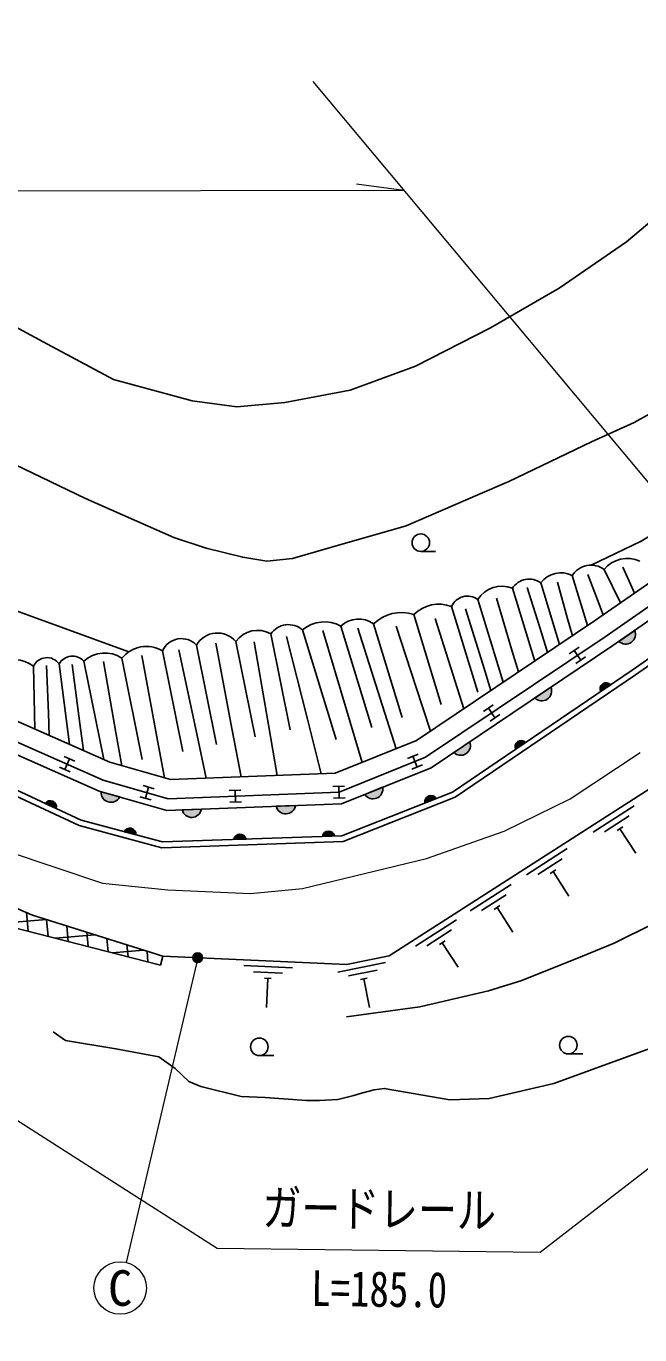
# Model space of a CAD drawing. Units: millimetres at full size, sheet at 1:1000; details may follow other scales. Extents: x 40000 to 680000, y 20000 to 380000.
# Drawn here: x 209706 to 241237, y 242336 to 309632 of the extents above; entities that cross this region are included whole.
import ezdxf
from ezdxf.enums import TextEntityAlignment as Align

# ---------------------------------------------------------------- set-up
doc = ezdxf.new("R2010")
doc.units = ezdxf.units.MM
doc.header["$LTSCALE"] = 1000
doc.linetypes.add('CHAIN', pattern=[18.5, 12, -1.5, 3.5, -1.5])
doc.linetypes.add('DASHED', pattern=[7.5, 6, -1.5])
for name, color, linetype, lineweight in [('M-BGD', 7, 'Continuous', 25), ('M-BMK', 2, 'CHAIN', 13), ('M-STR-HTXT', 7, 'Continuous', 13), ('M-STR-STRC', 7, 'Continuous', 25)]:
    doc.layers.add(name, color=color, linetype=linetype, lineweight=lineweight)
doc.styles.add('ＭＳ ゴシック', font='')
doc.styles.get('ＭＳ ゴシック').set_extended_font_data('MS Gothic')

msp = doc.modelspace()

# ---------------------------------------------------------------- hatches: boundary and pattern name
at = {"layer": 'M-BGD'}
for points in [[(240975, 278561, -0.82183), (240161, 277996)], [(236664, 275637, -0.82183), (235841, 275084)], [(239741, 275768), (239223, 275416, -0.84072)], [(232498, 272836, -0.82183), (231675, 272283)], [(235371, 272798), (234853, 272446, -0.84072)], [(214506, 269994, -0.82183), (213554, 270267)], [(228022, 270496, -0.82183), (227103, 270126)], [(230780, 269916), (230198, 269686, -0.84072)], [(211248, 269401), (210680, 269665, -0.84072)], [(218709, 269369, -0.82183), (217719, 269331)], [(223542, 269554, -0.82183), (222552, 269516)], [(215342, 268047), (214737, 268210, -0.84072)], [(220380, 267808), (221005, 267830, 0.84072)], [(225552, 267989), (224926, 267967, -0.84072)]]:
    msp.add_hatch(color=256, dxfattribs=at).paths.add_polyline_path(points)
at = {"layer": 'M-STR-STRC'}
msp.add_hatch(color=256, dxfattribs=at).paths.add_polyline_path([(218306, 261600, -0.41421), (218390, 261943, -0.41421), (218733, 261859, -1)])

# ---------------------------------------------------------------- linework, layer by layer
at = {"layer": 'M-BGD'}
for p, q in [((229981, 282621), (230731, 282621)), ((237759, 281375), (238546, 278805)), ((238573, 281438), (239066, 280136)), ((239403, 281699), (240246, 279977)), ((240359, 281807), (240683, 281091)), ((234689, 280730), (235836, 276982)), ((235453, 280771), (236178, 278429)), ((236146, 281007), (237115, 277842)), ((237007, 281033), (237512, 279218)), ((232910, 280151), (234214, 275892)), ((233869, 280219), (234669, 277538)), ((229618, 279383), (231036, 274750)), ((231563, 279791), (232914, 275376)), ((232285, 279667), (233166, 276826)), ((225873, 278778), (227470, 273561)), ((226755, 278670), (227898, 275055)), ((227553, 278897), (229027, 274080)), ((228725, 278781), (229732, 275672)), ((230720, 279169), (231627, 276309)), ((220482, 277986), (221468, 273084)), ((221425, 277969), (222158, 273704)), ((222276, 278376), (223268, 273447)), ((223083, 278245), (224156, 274002)), ((223900, 278586), (225626, 272947)), ((224949, 278560), (226165, 274472)), ((240975, 278561), (240161, 277996)), ((215649, 277267), (216420, 273080)), ((216714, 277506), (217754, 272337)), ((217557, 277564), (218486, 273157)), ((218454, 277809), (219485, 272685)), ((219454, 277896), (220294, 273427)), ((238112, 277695), (237614, 277361)), ((238198, 277030), (237863, 277528)), ((210076, 276712), (210158, 273480)), ((210753, 276753), (210844, 274308)), ((211396, 276836), (211930, 272697)), ((212061, 276808), (212466, 273774)), ((212675, 276980), (213694, 271917)), ((213676, 276965), (214317, 273313)), ((214617, 277131), (215666, 271917)), ((238447, 277197), (237949, 276863)), ((236664, 275637), (235841, 275084)), ((239223, 275416), (239741, 275768)), ((233705, 274732), (233207, 274398)), ((233791, 274067), (233456, 274565)), ((234040, 274234), (233542, 273900)), ((232498, 272836), (231675, 272283)), ((234853, 272446), (235371, 272798)), ((212202, 271835), (211653, 272077)), ((211685, 271407), (211928, 271956)), ((229848, 272204), (229292, 271979)), ((229794, 271535), (229570, 272091)), ((211960, 271286), (211411, 271528)), ((230072, 271647), (229516, 271423)), ((216285, 270421), (215708, 270586)), ((226070, 270551), (225470, 270528)), ((225793, 269940), (225770, 270540)), ((214506, 269994), (213554, 270267)), ((216120, 269844), (215543, 270009)), ((215831, 269927), (215996, 270504)), ((220743, 270347), (220143, 270324)), ((220466, 269736), (220443, 270336)), ((226093, 269951), (225493, 269929)), ((228022, 270496), (227103, 270126)), ((230198, 269686), (230780, 269916)), ((210680, 269665), (211248, 269401)), ((218709, 269369), (217719, 269331)), ((220766, 269748), (220166, 269725)), ((223542, 269554), (222552, 269516)), ((240943, 269543), (238839, 268192)), ((240684, 269021), (239422, 268210)), ((214737, 268210), (215342, 268047)), ((224926, 267967), (225552, 267989)), ((240362, 268458), (240068, 268268)), ((240215, 268363), (241026, 267101)), ((220380, 267808), (221005, 267830)), ((237510, 267339), (235406, 265988)), ((237251, 266816), (235989, 266006)), ((236929, 266253), (236635, 266064)), ((236782, 266159), (237593, 264896)), ((234631, 265490), (232527, 264140)), ((234372, 264968), (233110, 264157)), ((209718, 264058), (209802, 263091)), ((234050, 264405), (233756, 264215)), ((233903, 264310), (234713, 263048)), ((210750, 263696), (208290, 263480)), ((210754, 263695), (210829, 262827)), ((211786, 263369), (211856, 262563)), ((231812, 263680), (229708, 262330)), ((231553, 263158), (230291, 262347)), ((213240, 262910), (211202, 262731)), ((212818, 263043), (212883, 262299)), ((213851, 262717), (213910, 262035)), ((231231, 262595), (230937, 262406)), ((231084, 262500), (231895, 261238)), ((215730, 262124), (214115, 261982)), ((214883, 262391), (214937, 261771)), ((215915, 262065), (215964, 261507)), ((216722, 261810), (216601, 261343)), ((223395, 261209), (220897, 261322)), ((228171, 261478), (225719, 260992)), ((222882, 260932), (221383, 261000)), ((222294, 260658), (221944, 260674)), ((222119, 260666), (222052, 259168)), ((227739, 261087), (226267, 260795)), ((227233, 260681), (226890, 260613)), ((227061, 260647), (227353, 259175)), ((221689, 256696), (222439, 256696)), ((237564, 256784), (238314, 256784))]:
    msp.add_line(p, q, dxfattribs=at)
at = {"layer": 'M-BGD', "linetype": 'DASHED'}
for p, q in [((240683, 281091), (240963, 280473)), ((239066, 280136), (239359, 279361)), ((237512, 279218), (237772, 278284)), ((236178, 278429), (236490, 277422)), ((234669, 277538), (235002, 276422)), ((233166, 276826), (233586, 275470)), ((231627, 276309), (232191, 274532)), ((229732, 275672), (230474, 273378)), ((227898, 275055), (228713, 272477)), ((210844, 274308), (210886, 273158)), ((224156, 274002), (224868, 271184)), ((226165, 274472), (226968, 271773)), ((212466, 273774), (212653, 272377)), ((214317, 273313), (214618, 271604)), ((220294, 273427), (220745, 271026)), ((222158, 273704), (222605, 271097)), ((216420, 273080), (216807, 270977)), ((218486, 273157), (218949, 270957))]:
    msp.add_line(p, q, dxfattribs=at)
at = {"layer": 'M-BGD'}
for points in [[(208018, 294765), (210797, 293280), (214189, 291471), (218228, 290373), (220522, 290050), (222994, 290273), (226355, 290919), (229715, 292146), (233559, 294116), (237093, 296166), (240559, 298546), (243263, 300829), (248408, 305564), (251309, 308500), (252364, 309864), (254527, 313301), (255572, 315354), (258863, 322022), (262032, 330050), (262438, 331574), (263860, 337644), (264262, 340471), (264766, 342922), (264953, 345178)], [(262198, 311775), (258973, 306651), (257393, 303880), (256320, 302374), (255392, 300865), (253186, 298073), (250510, 295476), (249130, 294292), (247216, 292927), (244965, 291485), (240952, 289244), (238753, 288262), (234503, 286221), (232913, 285533), (229229, 283937), (225344, 282815), (223394, 282250), (222076, 282125), (220836, 282318), (218950, 282785), (217290, 283344), (212746, 285347), (209114, 287092)], [(238734, 281914), (241301, 283145), (246727, 286413), (249002, 288050), (252744, 291266), (255776, 294036), (262153, 299747), (264480, 302021), (265788, 303466), (268979, 307644), (269831, 309280), (271007, 311295)], [(293790, 238295), (293465, 244604), (287557, 257050), (287035, 268668), (286895, 272437), (287623, 284938), (286464, 290850), (286288, 291548), (283023, 296011), (277961, 297960), (276457, 297689), (253540, 278886), (244708, 272388), (241579, 270308), (228362, 261822), (226159, 261385), (216722, 261810), (210036, 263921), (183242, 275452), (176378, 278301)], [(138456, 286491), (145782, 292175), (150627, 293990), (162089, 293830), (166047, 292702), (200876, 277583), (214002, 271781), (217120, 270887), (225574, 271211), (229767, 272903), (238902, 279044), (244634, 283020)], [(139799, 286294), (146264, 291311), (150798, 293009), (161946, 292854), (165716, 291778), (200483, 276687), (213668, 270859), (217001, 269904), (225782, 270240), (230228, 272033), (239454, 278236), (245192, 282216)], [(140167, 285820), (146560, 290781), (150902, 292408), (161858, 292255), (165514, 291212), (200242, 276137), (213463, 270293), (216928, 269300), (225909, 269644), (230511, 271501), (239792, 277741), (245534, 281723)], [(190926, 282712), (192130, 282064), (193384, 281708), (194437, 281475), (202533, 280914), (205691, 280525), (208013, 279999), (214982, 277465)], [(199610, 274488), (212432, 268519), (216676, 267378), (225989, 267704), (231753, 269977), (241008, 276267), (246611, 280182)], [(199734, 274762), (212535, 268802), (216711, 267680), (225927, 268002), (231612, 270244), (240838, 276514), (246439, 280428)], [(183242, 275452), (188525, 271831), (199437, 266764), (208239, 263493), (216601, 261343)], [(248840, 268973), (247945, 267789), (246651, 266662), (245506, 265923), (243658, 264870), (241957, 263484), (239925, 262468), (238286, 261806), (235171, 260556), (233466, 260017), (229939, 259206), (226164, 258680)], [(244155, 257930), (236813, 255262), (233493, 254492), (231475, 254418), (228102, 255006), (227593, 254932), (226940, 254767), (226535, 254638), (225717, 254445), (224770, 254390), (224108, 254390), (221977, 254547), (220759, 254583), (218679, 255106), (218070, 255365), (217362, 256027), (216517, 256634), (214317, 257050), (211730, 257469), (211085, 257923)]]:
    msp.add_lwpolyline(points, dxfattribs=at)
for centre in [(229981, 283071), (221689, 257146), (237564, 257234)]:
    msp.add_circle(centre, 450, dxfattribs=at)
for centre, radius, start, end in [((240592, 280715), 1544, 65.33002, 140.38917), ((237165, 280262), 1262, 61.90724, 143.82514), ((238734, 280764), 1150, 54.408, 147.89664), ((234143, 279387), 1450, 67.86111, 148.21003), ((235549, 280174), 1025, 54.39646, 147.114), ((232381, 279429), 895, 53.7702, 156.16548), ((228997, 277388), 2089, 72.72152, 133.76622), ((230914, 278045), 1863, 69.60887, 134.08731), ((223181, 277768), 1089, 48.65004, 146.11626), ((225028, 277233), 1762, 61.3243, 129.79957), ((226784, 277823), 1320, 54.4076, 133.64888), ((217685, 277076), 1062, 43.62042, 156.1035), ((219531, 277176), 1249, 40.39283, 149.5864), ((221589, 277216), 1348, 59.34966, 145.17855), ((240512, 278359), 505, 225.91784, 23.57603), ((213740, 275845), 1557, 55.70761, 133.15687), ((215880, 276119), 1618, 58.99529, 141.3036), ((209148, 275618), 1435, 49.7129, 130.28587), ((210771, 276395), 764, 35.20064, 155.49345), ((212088, 276440), 798, 42.62073, 150.26082), ((236198, 275442), 505, 225.0848, 22.74299), ((239513, 275547), 318, 44.09189, 204.30962), ((232032, 272641), 505, 225.0848, 22.74299), ((235142, 272577), 318, 44.09189, 204.30962), ((214057, 270225), 505, 175.18531, 332.8435), ((227526, 270402), 505, 213.13817, 10.79636), ((230509, 269750), 318, 31.4082, 191.62593), ((210941, 269484), 318, 344.92675, 145.14448), ((218210, 269447), 505, 193.363, 351.02119), ((223044, 269632), 505, 193.363, 351.02119), ((215025, 268076), 318, 354.84717, 155.0649), ((220694, 267765), 318, 11.89784, 172.11557), ((225241, 267924), 318, 11.89784, 172.11557)]:
    msp.add_arc(centre, radius, start, end, dxfattribs=at)
at = {"layer": 'M-BMK'}
msp.add_lwpolyline([(208668, 267219), (213629, 265569), (216989, 265226), (221236, 265024), (223910, 265281), (230270, 266833), (234261, 268243), (237665, 269891), (241257, 272279)], dxfattribs=at)
at = {"layer": 'M-STR-HTXT'}
for p, q in [((224427, 306786), (244758, 282465)), ((229117, 301176), (226685, 301515)), ((229117, 301176), (132122, 301055)), ((218519, 261729), (214843, 246056))]:
    msp.add_line(p, q, dxfattribs=at)
msp.add_lwpolyline([(174971, 275299), (219524, 246799), (236113, 246589), (270222, 272997), (278245, 271136), (282633, 238973)], dxfattribs=at)
msp.add_circle((214535, 244742), 1350, dxfattribs=at)
at = {"layer": 'M-STR-STRC'}
msp.add_circle((218519, 261729), 250, dxfattribs=at)

# ---------------------------------------------------------------- texts
at = {"layer": 'M-STR-HTXT', "style": 'ＭＳ ゴシック', "width": 0.8}
for s, p in [('ガードレール', (227827, 247342)), ('L=185.0', (227827, 243231))]:
    msp.add_text(s, height=1833, rotation=359.274, dxfattribs=at).set_placement(p, align=Align.BOTTOM_CENTER)
at = {"layer": 'M-STR-HTXT', "style": 'ＭＳ ゴシック'}
msp.add_text('C', height=1833, dxfattribs=at).set_placement((214535, 244742), align=Align.MIDDLE_CENTER)

doc.saveas('drawing.dxf')
